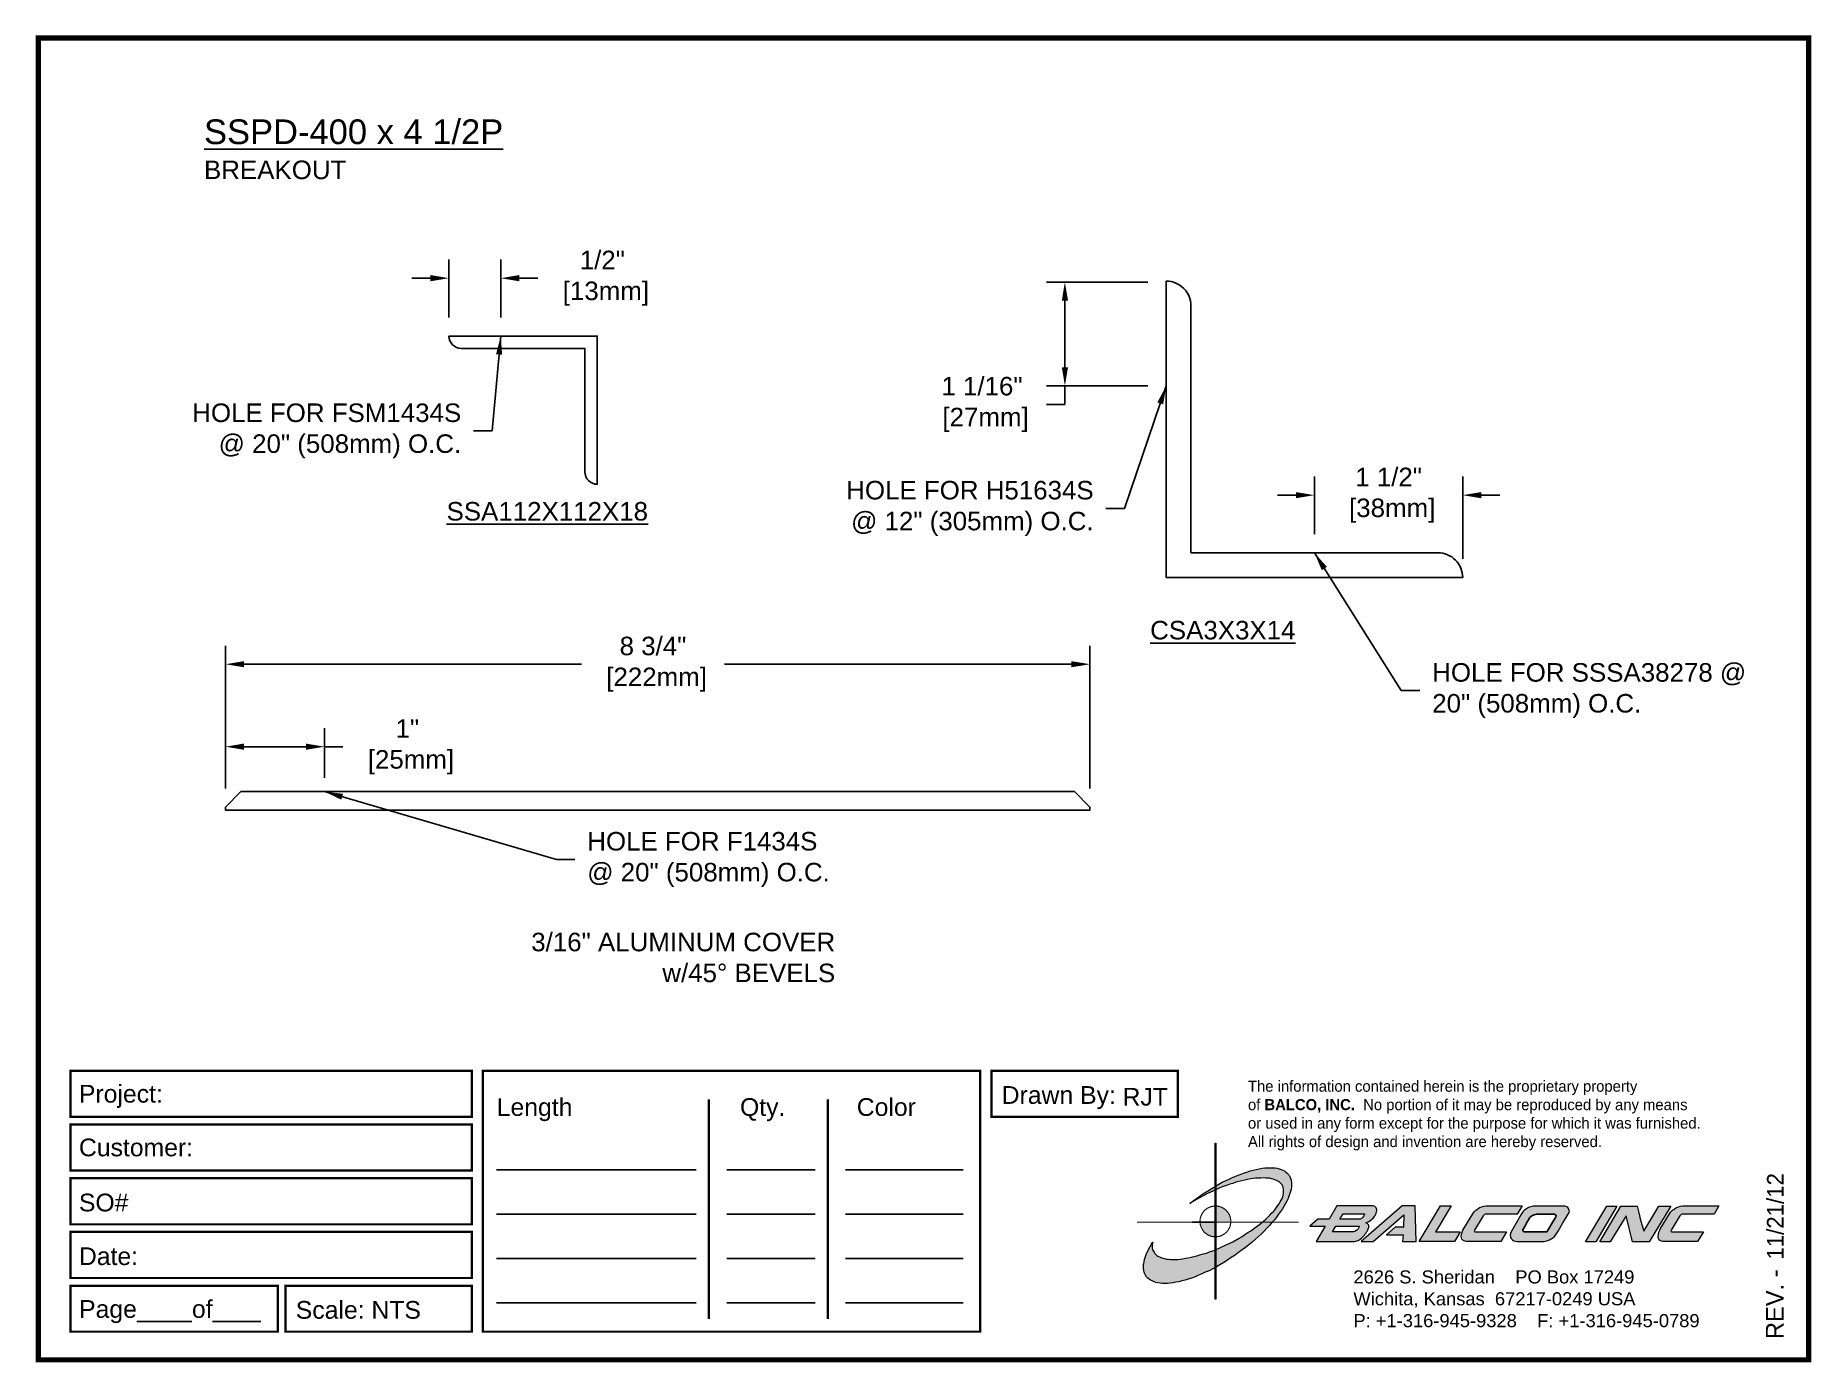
# Paper-space layout 'Breakout' of a CAD drawing. Header units: inches. Extents: x 0 to 10, y 0 to 7.5.
# The model-space entities are those that its viewports show. They can reach past a viewport. Long polylines and large blocks are cut down to what shows.
import ezdxf

# ---------------------------------------------------------------- set-up
doc = ezdxf.new("R2010")
doc.units = ezdxf.units.IN
doc.header["$MEASUREMENT"] = 0
for name, color, linetype in [('Border', 7, 'Continuous'), ('Dimensions', 3, 'Continuous'), ('Metals', 7, 'Continuous'), ('Text', 2, 'Continuous')]:
    doc.layers.add(name, color=color, linetype=linetype)
doc.styles.add('ARIAL', font='arial.ttf')
doc.styles.add('Copyright', font='ERASDEMI.TTF')
doc.dimstyles.new('Arial', dxfattribs={"dimtxt": 0.1875, "dimasz": 0.1875, "dimexe": 0.1875, "dimexo": 0.1875, "dimgap": 0.1875, "dimtad": 0, "dimtih": 1, "dimtoh": 1, "dimdec": 4, "dimzin": 0, "dimdsep": 46, "dimlunit": 4, "dimtxsty": 'ARIAL', "dimcen": 0.1875, "dimadec": 0, "dimazin": 0, "dimtfac": 1, "dimtdec": 4, "dimtofl": 0, "dimtmove": 0, "dimatfit": 3, "dimfxl": 0, "dimfrac": 2, "dimtolj": 1, "dimtzin": 0, "dimarcsym": 0})

# ---------------------------------------------------------------- blocks, each defined once
blk = doc.blocks.new('ACADlogo')
h = blk.add_hatch(color=256)
h.paths.add_polyline_path([(-3.346, 1.223), (-3.351, 1.223), (-3.351, 0.979), (-3.346, 0.982)])
h.paths.add_polyline_path([(-3.346, 0.961), (-3.351, 0.959), (-3.351, 0.868), (-3.346, 0.868)])
h.paths.add_polyline_path([(-3.346, 0.777), (-3.351, 0.777), (-3.351, 0.699), (-3.351, 0.695), (-3.35, 0.695), (-3.346, 0.695)])
h.paths.add_polyline_path([(-3.346, 0.864), (-3.346, 0.868), (-3.35, 0.868), (-3.351, 0.868), (-3.351, 0.777), (-3.346, 0.777), (-3.346, 0.778), (-3.348, 0.778)])
h.paths.add_polyline_path([(-3.346, 0.524), (-3.351, 0.521), (-3.351, 0.342), (-3.346, 0.342)])
h.paths.add_polyline_path([(-3.346, 0.695), (-3.351, 0.695), (-3.351, 0.621), (-3.346, 0.623)])
h.paths.add_polyline_path([(-3.346, 0.623), (-3.351, 0.621), (-3.351, 0.521), (-3.346, 0.524)])
h.paths.add_polyline_path([(-3.346, 0.982), (-3.351, 0.979), (-3.351, 0.959), (-3.346, 0.961)])
h = blk.add_hatch(color=175)
h.paths.add_polyline_path([(-3.518, 0.573), (-3.534, 0.571), (-3.548, 0.569), (-3.562, 0.567), (-3.576, 0.567), (-3.589, 0.566), (-3.602, 0.567), (-3.614, 0.568), (-3.625, 0.569), (-3.636, 0.572), (-3.646, 0.574), (-3.656, 0.577), (-3.664, 0.581), (-3.673, 0.585), (-3.682, 0.592), (-3.688, 0.598), (-3.694, 0.603), (-3.699, 0.614), (-3.703, 0.622), (-3.705, 0.631), (-3.706, 0.64), (-3.705, 0.648), (-3.705, 0.653), (-3.703, 0.659), (-3.702, 0.665), (-3.71, 0.652), (-3.717, 0.639), (-3.725, 0.626), (-3.731, 0.613), (-3.737, 0.601), (-3.741, 0.589), (-3.746, 0.577), (-3.749, 0.566), (-3.751, 0.555), (-3.753, 0.544), (-3.754, 0.538), (-3.754, 0.533), (-3.755, 0.523), (-3.754, 0.513), (-3.753, 0.508), (-3.752, 0.503), (-3.75, 0.494), (-3.748, 0.486), (-3.743, 0.477), (-3.74, 0.473), (-3.738, 0.469), (-3.734, 0.465), (-3.73, 0.461), (-3.723, 0.455), (-3.715, 0.449), (-3.706, 0.445), (-3.695, 0.44), (-3.685, 0.437), (-3.674, 0.434), (-3.661, 0.432), (-3.648, 0.431), (-3.634, 0.431), (-3.62, 0.431), (-3.604, 0.433), (-3.588, 0.435), (-3.572, 0.438), (-3.556, 0.441), (-3.538, 0.445), (-3.52, 0.449), (-3.503, 0.456), (-3.483, 0.461), (-3.464, 0.469), (-3.445, 0.477), (-3.426, 0.485), (-3.406, 0.494), (-3.385, 0.503), (-3.364, 0.514), (-3.351, 0.521), (-3.351, 0.621), (-3.364, 0.616), (-3.382, 0.609), (-3.4, 0.603), (-3.418, 0.598), (-3.436, 0.592), (-3.453, 0.587), (-3.47, 0.583), (-3.486, 0.579), (-3.503, 0.576)])
h.paths.add_polyline_path([(-3.215, 0.687), (-3.251, 0.667), (-3.289, 0.649), (-3.327, 0.631), (-3.346, 0.623), (-3.346, 0.524), (-3.343, 0.525), (-3.323, 0.537), (-3.302, 0.549), (-3.28, 0.563), (-3.259, 0.577), (-3.238, 0.59), (-3.218, 0.605), (-3.198, 0.62), (-3.179, 0.635), (-3.16, 0.65), (-3.141, 0.665), (-3.123, 0.681), (-3.106, 0.696), (-3.089, 0.712), (-3.074, 0.727), (-3.058, 0.743), (-3.043, 0.759), (-3.028, 0.777), (-3.085, 0.777), (-3.091, 0.772), (-3.105, 0.761), (-3.118, 0.75), (-3.134, 0.739), (-3.149, 0.729), (-3.165, 0.718), (-3.182, 0.707), (-3.198, 0.697)])
h.paths.add_polyline_path([(-2.921, 1.009), (-2.922, 1.015), (-2.924, 1.02), (-2.926, 1.029), (-2.931, 1.038), (-2.934, 1.043), (-2.936, 1.047), (-2.94, 1.05), (-2.943, 1.054), (-2.951, 1.06), (-2.959, 1.066), (-2.968, 1.071), (-2.978, 1.075), (-2.989, 1.079), (-3, 1.081), (-3.013, 1.083), (-3.026, 1.084), (-3.04, 1.084), (-3.054, 1.084), (-3.07, 1.083), (-3.085, 1.081), (-3.102, 1.079), (-3.118, 1.075), (-3.136, 1.07), (-3.153, 1.066), (-3.171, 1.06), (-3.191, 1.054), (-3.21, 1.047), (-3.229, 1.039), (-3.248, 1.031), (-3.268, 1.022), (-3.289, 1.012), (-3.31, 1.002), (-3.33, 0.991), (-3.346, 0.982), (-3.346, 0.961), (-3.323, 0.971), (-3.305, 0.978), (-3.287, 0.984), (-3.268, 0.991), (-3.251, 0.996), (-3.234, 1.002), (-3.216, 1.007), (-3.199, 1.011), (-3.182, 1.015), (-3.167, 1.018), (-3.15, 1.021), (-3.136, 1.023), (-3.121, 1.025), (-3.107, 1.026), (-3.093, 1.026), (-3.079, 1.027), (-3.067, 1.026), (-3.054, 1.026), (-3.043, 1.025), (-3.032, 1.022), (-3.022, 1.02), (-3.013, 1.016), (-3, 1.011), (-2.989, 1.005), (-2.983, 0.999), (-2.978, 0.994), (-2.973, 0.987), (-2.969, 0.981), (-2.967, 0.973), (-2.965, 0.965), (-2.964, 0.957), (-2.964, 0.949), (-2.964, 0.944), (-2.965, 0.94), (-2.967, 0.93), (-2.969, 0.921), (-2.973, 0.911), (-2.978, 0.901), (-2.983, 0.891), (-2.989, 0.881), (-2.996, 0.871), (-3.004, 0.86), (-3.012, 0.849), (-3.021, 0.838), (-3.032, 0.827), (-3.042, 0.816), (-3.053, 0.805), (-3.065, 0.794), (-3.077, 0.783), (-3.085, 0.777), (-3.028, 0.777), (-3.016, 0.791), (-3.004, 0.806), (-2.992, 0.822), (-2.981, 0.837), (-2.971, 0.852), (-2.962, 0.866), (-2.954, 0.882), (-2.946, 0.896), (-2.939, 0.91), (-2.934, 0.924), (-2.929, 0.938), (-2.926, 0.944), (-2.925, 0.951), (-2.922, 0.963), (-2.92, 0.975), (-2.92, 0.982), (-2.919, 0.987), (-2.92, 0.999), (-2.92, 1.005)])
h.paths.add_polyline_path([(-3.372, 0.966), (-3.393, 0.953), (-3.415, 0.94), (-3.435, 0.925), (-3.455, 0.911), (-3.475, 0.897), (-3.494, 0.882), (-3.468, 0.898), (-3.439, 0.915), (-3.41, 0.93), (-3.396, 0.938), (-3.38, 0.945), (-3.351, 0.959), (-3.351, 0.979)])
h = blk.add_hatch(color=256)
h.paths.add_polyline_path([(-3.268, 0.814), (-3.27, 0.819), (-3.273, 0.824), (-3.276, 0.828), (-3.279, 0.833), (-3.282, 0.837), (-3.286, 0.841), (-3.29, 0.845), (-3.294, 0.849), (-3.298, 0.852), (-3.303, 0.855), (-3.308, 0.858), (-3.313, 0.86), (-3.318, 0.863), (-3.323, 0.864), (-3.328, 0.866), (-3.334, 0.867), (-3.339, 0.868), (-3.345, 0.868), (-3.346, 0.868), (-3.346, 0.777), (-3.335, 0.777), (-3.262, 0.777), (-3.262, 0.781), (-3.262, 0.787), (-3.263, 0.792), (-3.264, 0.798), (-3.265, 0.803), (-3.266, 0.808)])
h.paths.add_polyline_path([(-3.351, 0.777), (-3.436, 0.777), (-3.435, 0.773), (-3.435, 0.768), (-3.434, 0.762), (-3.432, 0.757), (-3.431, 0.752), (-3.428, 0.747), (-3.426, 0.742), (-3.423, 0.737), (-3.42, 0.732), (-3.417, 0.728), (-3.414, 0.723), (-3.41, 0.719), (-3.406, 0.716), (-3.401, 0.712), (-3.397, 0.709), (-3.392, 0.706), (-3.387, 0.704), (-3.382, 0.701), (-3.377, 0.699), (-3.372, 0.698), (-3.367, 0.696), (-3.361, 0.695), (-3.356, 0.695), (-3.351, 0.695)])
h.paths.add_polyline_path([(-3.346, 0.868), (-3.35, 0.868), (-3.351, 0.868), (-3.351, 0.777), (-3.346, 0.777)])
h = blk.add_hatch(color=256)
h.paths.add_polyline_path([(-2.438, 0.844, 0.412988), (-2.461, 0.869), (-2.663, 0.869), (-2.707, 0.794), (-2.771, 0.794), (-2.815, 0.755), (-2.73, 0.755), (-2.781, 0.668), (-2.563, 0.668, 0.107996), (-2.538, 0.677, 0.108939), (-2.494, 0.724, 0.080345), (-2.483, 0.745, 0.419497), (-2.499, 0.773, 0.149928), (-2.447, 0.815, 0.134283)])
h.paths.add_polyline_path([(-2.507, 0.821, -0.209012), (-2.532, 0.794), (-2.538, 0.794), (-2.646, 0.794), (-2.627, 0.825), (-2.51, 0.825, -0.56619)], flags=16)
h.paths.add_polyline_path([(-2.538, 0.75, -0.241309), (-2.569, 0.722), (-2.688, 0.722), (-2.669, 0.755), (-2.541, 0.755, -0.56619)], flags=16)
for points in [[(-2.285, 0.819), (-2.287, 0.748), (-2.335, 0.748), (-2.383, 0.705), (-2.29, 0.705), (-2.292, 0.668), (-2.215, 0.668), (-2.221, 0.869), (-2.295, 0.869), (-2.527, 0.668), (-2.458, 0.668)], [(-2.018, 0.869), (-2.079, 0.869), (-2.198, 0.668), (-2, 0.668), (-1.968, 0.722), (-2.107, 0.722), (-2.085, 0.759), (-2.064, 0.794)], [(-1.617, 0.869), (-1.807, 0.869, 0.270182), (-1.896, 0.825), (-1.946, 0.742, 0.109019), (-1.961, 0.695, 0.340665), (-1.945, 0.672, 0.129907), (-1.923, 0.668), (-1.738, 0.668), (-1.706, 0.722), (-1.878, 0.722), (-1.882, 0.722, -0.601242), (-1.887, 0.731), (-1.838, 0.813, -0.253048), (-1.821, 0.823), (-1.645, 0.823)], [(-1.083, 0.867), (-1.14, 0.867), (-1.261, 0.667), (-1.26, 0.667), (-1.202, 0.667)], [(-0.96, 0.83), (-0.969, 0.867), (-1.061, 0.867), (-1.179, 0.667), (-1.12, 0.667), (-1.031, 0.812), (-0.995, 0.667), (-0.9, 0.667), (-0.778, 0.867), (-0.846, 0.867), (-0.931, 0.727), (-0.951, 0.795)], [(-0.507, 0.869), (-0.697, 0.869, 0.270182), (-0.786, 0.825), (-0.836, 0.742, 0.109019), (-0.85, 0.695, 0.340665), (-0.835, 0.672, 0.129907), (-0.812, 0.668), (-0.628, 0.668), (-0.595, 0.722), (-0.768, 0.722), (-0.772, 0.722, -0.601242), (-0.777, 0.731), (-0.728, 0.813, -0.253048), (-0.71, 0.823), (-0.534, 0.823)], [(-3.346, 0.623), (-3.351, 0.621), (-3.351, 0.521), (-3.346, 0.524)]]:
    blk.add_hatch(color=256).paths.add_polyline_path(points)
h = blk.add_hatch(color=256)
h.paths.add_polyline_path([(-1.377, 0.868), (-1.383, 0.868), (-1.383, 0.868), (-1.44, 0.868), (-1.492, 0.868), (-1.541, 0.868, 0.297712), (-1.628, 0.811), (-1.68, 0.723, 0.585116), (-1.646, 0.668), (-1.506, 0.668, 0.210586), (-1.429, 0.703), (-1.415, 0.726), (-1.389, 0.769), (-1.352, 0.831, 0.4352)])
h.paths.add_polyline_path([(-1.437, 0.823, -0.603783), (-1.428, 0.805), (-1.431, 0.801), (-1.434, 0.796), (-1.438, 0.789), (-1.474, 0.728, -0.229001), (-1.489, 0.722), (-1.494, 0.722), (-1.501, 0.722), (-1.597, 0.722), (-1.604, 0.722, -0.492401), (-1.613, 0.734), (-1.601, 0.757), (-1.591, 0.775), (-1.582, 0.791, -0.238368), (-1.535, 0.823)], flags=16)
for q in [(-3.48, 0.777), (-3.351, 0.642)]:
    blk.add_line((-3.351, 0.777), q)
at = {"color": 7, "lineweight": 0}
for points in [[(-3.351, 1.223), (-3.346, 1.223), (-3.346, 0.342), (-3.351, 0.342), (-3.351, 1.223)], [(-2.292, 0.668), (-2.215, 0.668), (-2.221, 0.869), (-2.295, 0.869), (-2.527, 0.668), (-2.458, 0.668), (-2.285, 0.819), (-2.287, 0.748), (-2.286, 0.748), (-2.335, 0.748), (-2.383, 0.705), (-2.29, 0.705), (-2.292, 0.668), (-2.292, 0.668)], [(-2.198, 0.668), (-2.079, 0.869), (-2.018, 0.869), (-2.064, 0.794), (-2.085, 0.759), (-2.107, 0.722), (-1.968, 0.722), (-2, 0.668), (-2.198, 0.668), (-2.198, 0.668)], [(-1.383, 0.868), (-1.383, 0.868)], [(-1.261, 0.667), (-1.14, 0.867), (-1.083, 0.867), (-1.202, 0.667), (-1.26, 0.667), (-1.261, 0.667), (-1.261, 0.667)], [(-0.9, 0.667), (-0.995, 0.667), (-1.031, 0.812), (-1.12, 0.667), (-1.179, 0.667), (-1.061, 0.867), (-0.969, 0.867), (-0.96, 0.83), (-0.951, 0.795), (-0.931, 0.727), (-0.846, 0.867), (-0.778, 0.867), (-0.9, 0.667), (-0.9, 0.667)]]:
    blk.add_lwpolyline(points, dxfattribs=at)
at = {"color": 175, "lineweight": 0}
blk.add_lwpolyline([(-2.926, 1.029), (-2.924, 1.02), (-2.922, 1.015), (-2.921, 1.009), (-2.92, 1.005), (-2.92, 0.999), (-2.919, 0.987), (-2.92, 0.982), (-2.92, 0.975), (-2.922, 0.963), (-2.925, 0.951), (-2.926, 0.944), (-2.929, 0.938), (-2.934, 0.924), (-2.939, 0.91), (-2.946, 0.896), (-2.954, 0.882), (-2.962, 0.866), (-2.971, 0.852), (-2.981, 0.837), (-2.992, 0.822), (-3.004, 0.806), (-3.016, 0.791), (-3.03, 0.775), (-3.043, 0.759), (-3.058, 0.743), (-3.074, 0.727), (-3.089, 0.712), (-3.106, 0.696), (-3.123, 0.681), (-3.141, 0.665), (-3.16, 0.65), (-3.179, 0.635), (-3.198, 0.62), (-3.218, 0.605), (-3.238, 0.59), (-3.259, 0.577), (-3.28, 0.563), (-3.302, 0.549), (-3.323, 0.537), (-3.343, 0.525), (-3.364, 0.514), (-3.385, 0.503), (-3.406, 0.494), (-3.426, 0.485), (-3.445, 0.477), (-3.464, 0.469), (-3.483, 0.461), (-3.503, 0.456), (-3.52, 0.449), (-3.538, 0.445), (-3.556, 0.441), (-3.572, 0.438), (-3.588, 0.435), (-3.604, 0.433), (-3.62, 0.431), (-3.634, 0.431), (-3.648, 0.431), (-3.661, 0.432), (-3.674, 0.434), (-3.685, 0.437), (-3.695, 0.44), (-3.706, 0.445), (-3.715, 0.449), (-3.723, 0.455), (-3.73, 0.461), (-3.734, 0.465), (-3.738, 0.469), (-3.74, 0.473), (-3.743, 0.477), (-3.748, 0.486), (-3.75, 0.494), (-3.752, 0.503), (-3.753, 0.508), (-3.754, 0.513), (-3.755, 0.523), (-3.754, 0.533), (-3.754, 0.538), (-3.753, 0.544), (-3.751, 0.555), (-3.749, 0.566), (-3.746, 0.577), (-3.741, 0.589), (-3.737, 0.601), (-3.731, 0.613), (-3.725, 0.626), (-3.717, 0.639), (-3.71, 0.652), (-3.702, 0.665), (-3.703, 0.659), (-3.705, 0.653), (-3.705, 0.648), (-3.706, 0.642), (-3.706, 0.637), (-3.705, 0.631), (-3.704, 0.626), (-3.703, 0.621), (-3.699, 0.614), (-3.695, 0.607), (-3.691, 0.6), (-3.688, 0.598), (-3.685, 0.595), (-3.679, 0.589), (-3.673, 0.585), (-3.664, 0.581), (-3.656, 0.577), (-3.646, 0.574), (-3.636, 0.572), (-3.625, 0.569), (-3.614, 0.568), (-3.602, 0.567), (-3.589, 0.566), (-3.576, 0.567), (-3.562, 0.567), (-3.548, 0.569), (-3.534, 0.571), (-3.518, 0.573), (-3.503, 0.576), (-3.486, 0.579), (-3.47, 0.583), (-3.453, 0.587), (-3.436, 0.592), (-3.418, 0.598), (-3.4, 0.603), (-3.382, 0.609), (-3.364, 0.616), (-3.345, 0.623), (-3.327, 0.631), (-3.289, 0.649), (-3.251, 0.667), (-3.215, 0.687), (-3.198, 0.697), (-3.182, 0.707), (-3.165, 0.718), (-3.149, 0.729), (-3.134, 0.739), (-3.118, 0.75), (-3.105, 0.761), (-3.091, 0.772), (-3.077, 0.783), (-3.065, 0.794), (-3.053, 0.805), (-3.042, 0.816), (-3.032, 0.827), (-3.021, 0.838), (-3.012, 0.849), (-3.004, 0.86), (-2.996, 0.871), (-2.989, 0.881), (-2.983, 0.891), (-2.978, 0.901), (-2.973, 0.911), (-2.969, 0.921), (-2.967, 0.93), (-2.965, 0.94), (-2.964, 0.944), (-2.964, 0.949), (-2.964, 0.957), (-2.965, 0.965), (-2.967, 0.973), (-2.969, 0.981), (-2.973, 0.987), (-2.978, 0.994), (-2.98, 0.996), (-2.983, 0.999), (-2.989, 1.005), (-2.997, 1.009), (-3.004, 1.013), (-3.013, 1.016), (-3.022, 1.02), (-3.032, 1.022), (-3.043, 1.025), (-3.054, 1.026), (-3.067, 1.026), (-3.079, 1.027), (-3.093, 1.026), (-3.107, 1.026), (-3.121, 1.025), (-3.136, 1.023), (-3.15, 1.021), (-3.167, 1.018), (-3.182, 1.015), (-3.199, 1.011), (-3.216, 1.007), (-3.234, 1.002), (-3.251, 0.996), (-3.268, 0.991), (-3.287, 0.984), (-3.305, 0.978), (-3.323, 0.971), (-3.342, 0.962), (-3.38, 0.945), (-3.396, 0.938), (-3.41, 0.93), (-3.439, 0.915), (-3.468, 0.898), (-3.494, 0.882), (-3.475, 0.897), (-3.455, 0.911), (-3.435, 0.925), (-3.415, 0.94), (-3.393, 0.953), (-3.372, 0.966), (-3.351, 0.979), (-3.33, 0.991), (-3.31, 1.002), (-3.289, 1.012), (-3.268, 1.022), (-3.248, 1.031), (-3.229, 1.039), (-3.21, 1.047), (-3.191, 1.054), (-3.171, 1.06), (-3.153, 1.066), (-3.136, 1.07), (-3.118, 1.075), (-3.102, 1.079), (-3.085, 1.081), (-3.07, 1.083), (-3.054, 1.084), (-3.04, 1.084), (-3.026, 1.084), (-3.013, 1.083), (-3, 1.081), (-2.989, 1.079), (-2.978, 1.075), (-2.968, 1.071), (-2.959, 1.066), (-2.951, 1.06), (-2.943, 1.054), (-2.94, 1.05), (-2.936, 1.047), (-2.934, 1.043), (-2.931, 1.038), (-2.926, 1.029), (-2.926, 1.029)], dxfattribs=at)
at = {"color": 7, "lineweight": 0, "const_width": 0.0064}
blk.add_lwpolyline([(-3.262, 0.781), (-3.262, 0.787), (-3.263, 0.792), (-3.264, 0.798), (-3.265, 0.803), (-3.266, 0.808), (-3.268, 0.814), (-3.27, 0.819), (-3.273, 0.824), (-3.276, 0.828), (-3.279, 0.833), (-3.282, 0.837), (-3.286, 0.841), (-3.29, 0.845), (-3.294, 0.849), (-3.298, 0.852), (-3.303, 0.855), (-3.308, 0.858), (-3.313, 0.86), (-3.318, 0.863), (-3.323, 0.864), (-3.328, 0.866), (-3.334, 0.867), (-3.339, 0.868), (-3.345, 0.868), (-3.35, 0.868), (-3.356, 0.868), (-3.361, 0.867), (-3.367, 0.866), (-3.372, 0.865), (-3.377, 0.863), (-3.382, 0.862), (-3.387, 0.859), (-3.392, 0.857), (-3.397, 0.854), (-3.401, 0.851), (-3.406, 0.847), (-3.41, 0.843), (-3.414, 0.839), (-3.417, 0.835), (-3.42, 0.831), (-3.423, 0.826), (-3.426, 0.821), (-3.428, 0.816), (-3.431, 0.811), (-3.432, 0.806), (-3.434, 0.801), (-3.435, 0.795), (-3.435, 0.79), (-3.436, 0.784), (-3.436, 0.779), (-3.435, 0.773), (-3.435, 0.768), (-3.434, 0.762), (-3.432, 0.757), (-3.431, 0.752), (-3.428, 0.747), (-3.426, 0.742), (-3.423, 0.737), (-3.42, 0.732), (-3.417, 0.728), (-3.414, 0.723), (-3.41, 0.719), (-3.406, 0.716), (-3.401, 0.712), (-3.397, 0.709), (-3.392, 0.706), (-3.387, 0.704), (-3.382, 0.701), (-3.377, 0.699), (-3.372, 0.698), (-3.367, 0.696), (-3.361, 0.695), (-3.356, 0.695), (-3.35, 0.695), (-3.345, 0.695), (-3.339, 0.695), (-3.334, 0.696), (-3.328, 0.697), (-3.323, 0.698), (-3.318, 0.7), (-3.313, 0.702), (-3.308, 0.705), (-3.303, 0.708), (-3.298, 0.711), (-3.294, 0.714), (-3.29, 0.718), (-3.286, 0.721), (-3.282, 0.726), (-3.279, 0.73), (-3.276, 0.734), (-3.273, 0.739), (-3.27, 0.744), (-3.268, 0.749), (-3.266, 0.754), (-3.265, 0.76), (-3.264, 0.765), (-3.263, 0.77), (-3.262, 0.776), (-3.262, 0.781)], dxfattribs=at)
at = {"color": 7, "lineweight": 0}
for points in [[(-2.447, 0.815, 0.130368), (-2.438, 0.843, 0.448367), (-2.463, 0.869), (-2.663, 0.869), (-2.707, 0.794), (-2.771, 0.794), (-2.815, 0.755), (-2.73, 0.755), (-2.781, 0.668), (-2.563, 0.668, 0.107996), (-2.538, 0.677, 0.108939), (-2.494, 0.724, 0.077395), (-2.484, 0.744, 0.430878), (-2.499, 0.773, 0.149928)], [(-2.507, 0.821, -0.209012), (-2.532, 0.794), (-2.538, 0.794), (-2.646, 0.794), (-2.627, 0.825), (-2.512, 0.825), (-2.509, 0.825, -0.531288)], [(-1.838, 0.813), (-1.887, 0.731, 0.587385), (-1.882, 0.722), (-1.878, 0.722), (-1.706, 0.722), (-1.738, 0.668), (-1.923, 0.668, -0.129907), (-1.945, 0.672, -0.349839), (-1.961, 0.696, -0.107341), (-1.946, 0.742), (-1.896, 0.825, -0.270182), (-1.807, 0.869), (-1.617, 0.869), (-1.645, 0.823), (-1.821, 0.823, 0.252436)], [(-1.68, 0.723, 0.585116), (-1.646, 0.668), (-1.506, 0.668, 0.210586), (-1.429, 0.703), (-1.415, 0.726), (-1.389, 0.769), (-1.352, 0.831, 0.4352), (-1.377, 0.868), (-1.383, 0.868), (-1.383, 0.868), (-1.44, 0.868), (-1.492, 0.868), (-1.541, 0.868, 0.297712), (-1.628, 0.811)], [(-0.728, 0.813), (-0.777, 0.731, 0.587385), (-0.772, 0.722), (-0.768, 0.722), (-0.595, 0.722), (-0.628, 0.668), (-0.812, 0.668, -0.129907), (-0.835, 0.672, -0.349839), (-0.85, 0.696, -0.107341), (-0.836, 0.742), (-0.786, 0.825, -0.270182), (-0.697, 0.869), (-0.507, 0.869), (-0.534, 0.823), (-0.71, 0.823, 0.252436)], [(-2.569, 0.722), (-2.688, 0.722), (-2.669, 0.755), (-2.543, 0.755), (-2.54, 0.755, -0.531288), (-2.538, 0.75, -0.241309)]]:
    blk.add_lwpolyline(points, format="xyb", close=True, dxfattribs=at)
blk.add_lwpolyline([(-1.437, 0.823), (-1.535, 0.823, 0.238368), (-1.582, 0.791), (-1.591, 0.775), (-1.601, 0.757), (-1.613, 0.734, 0.490298), (-1.604, 0.722), (-1.597, 0.722), (-1.501, 0.722), (-1.494, 0.722), (-1.489, 0.722, 0.229001), (-1.474, 0.728), (-1.438, 0.789), (-1.434, 0.796), (-1.431, 0.801), (-1.428, 0.805, 0.603783)], format="xyb", close=True)
blk.add_lwpolyline([(-2.879, 0.777, 0.00455, 0.00455, 0), (-3.791, 0.777, 0.00183, 0.00183, 0), (-3.791, 0.777, 0.00183, 0.00183, 0)], format="xyseb", dxfattribs=at)
blk = doc.blocks.new('Quantity Data')
at = {"layer": 'Border', "color": 253}
for p, q in [((2.755, 1.254), (3.881, 1.254)), ((4.054, 1.254), (4.553, 1.254)), ((4.725, 1.254), (5.389, 1.254)), ((2.755, 1.004), (3.881, 1.004)), ((4.054, 1.004), (4.553, 1.004)), ((4.725, 1.004), (5.389, 1.004)), ((2.755, 0.754), (3.881, 0.754)), ((4.054, 0.754), (4.553, 0.754)), ((4.725, 0.754), (5.389, 0.754)), ((2.755, 0.504), (3.881, 0.504)), ((4.054, 0.504), (4.553, 0.504)), ((4.725, 0.504), (5.389, 0.504))]:
    blk.add_line(p, q, dxfattribs=at)
at = {"layer": 'Border', "const_width": 0.0125}
blk.add_lwpolyline([(5.485, 0.341), (2.678, 0.341), (2.678, 1.813), (5.485, 1.813)], close=True, dxfattribs=at)
for points in [[(3.953, 1.653), (3.953, 0.412)], [(4.625, 1.653), (4.625, 0.412)]]:
    blk.add_lwpolyline(points, dxfattribs=at)
at = {"layer": 'Border', "style": 'ARIAL'}
for s, p in [('Length', (2.756, 1.559)), ('Qty.', (4.129, 1.559)), ('Color', (4.788, 1.559))]:
    blk.add_text(s, height=0.1, dxfattribs=at).set_placement(p)
blk = doc.blocks.new('Drawn By')
at = {"layer": 'Border', "const_width": 0.0125}
blk.add_lwpolyline([(5.38, 1.813), (6.432, 1.813), (6.432, 1.554), (5.38, 1.554)], close=True, dxfattribs=at)
at = {"layer": 'Border', "style": 'ARIAL'}
blk.add_text('Drawn By: ', height=0.1, dxfattribs=at).set_placement((5.438, 1.627))
blk.add_attdef('XXX', (6.12, 1.617), '', height=0.1, dxfattribs=at)
blk = doc.blocks.new('Project Info')
at = {"layer": 'Border', "const_width": 0.0125}
for points in [[(0.182, 1.813), (2.448, 1.813), (2.448, 1.554), (0.182, 1.554)], [(0.182, 1.51), (2.448, 1.51), (2.448, 1.251), (0.182, 1.251)], [(0.182, 1.207), (2.448, 1.207), (2.448, 0.947), (0.182, 0.947)], [(0.182, 0.904), (2.448, 0.904), (2.448, 0.644), (0.182, 0.644)], [(0.182, 0.6), (1.352, 0.6), (1.352, 0.341), (0.182, 0.341)], [(1.396, 0.6), (2.448, 0.6), (2.448, 0.341), (1.396, 0.341)]]:
    blk.add_lwpolyline(points, close=True, dxfattribs=at)
at = {"layer": 'Border', "style": 'ARIAL'}
for s, p in [('Project:', (0.23, 1.634)), ('Customer:', (0.23, 1.331)), ('SO#', (0.23, 1.02)), ('Date:', (0.23, 0.717)), ('Page%%u        %%uof%%u       ', (0.231, 0.419)), ('Scale: NTS', (1.454, 0.414))]:
    blk.add_text(s, height=0.1, dxfattribs=at).set_placement(p)
blk = doc.blocks.new('REV')
at = {"style": 'Copyright'}
blk.add_text('REV. -', height=0.1, rotation=90, dxfattribs=at).set_placement((-0.142, 0.117))
at = {"style": 'Copyright', "flags": 4}
blk.add_attdef('REVISIONDATE', (-0.142, 0.566), '', height=0.0938, rotation=90, dxfattribs=at)
blk = doc.blocks.new('SSA112X112X18')
blk.add_lwpolyline([(0, 0), (-1.5, 0), (-1.5, -1.5, 0.414214), (-1.375, -1.375), (-1.375, -0.125), (-0.125, -0.125, 0.414214)], format="xyb", close=True)
blk = doc.blocks.new('*D21')
at = {"layer": 'Defpoints', "color": 0}
for p in [(37.914, 8.619), (37.914, 8.035), (39.414, 7.785)]:
    blk.add_point(p, dxfattribs=at)
at = {"layer": 'Dimensions', "color": 0, "lineweight": -2}
for p, q in [((37.914, 8.223), (37.914, 8.807)), ((39.414, 7.973), (39.414, 8.807)), ((37.726, 8.619), (37.539, 8.619)), ((39.601, 8.619), (39.789, 8.619))]:
    blk.add_line(p, q, dxfattribs=at)
at = {"layer": 'Dimensions', "color": 0}
for points in [[(37.726, 8.65), (37.726, 8.588), (37.914, 8.619)], [(39.601, 8.65), (39.601, 8.588), (39.414, 8.619)]]:
    blk.add_solid(points, dxfattribs=at)
at = {"layer": 'Dimensions', "color": 0, "insert": (38.664, 8.619), "char_height": 0.1875, "attachment_point": 5, "style": 'ARIAL'}
blk.add_mtext('\\A1;1 1/2"\\P [38mm]', dxfattribs=at)
blk = doc.blocks.new('*D22')
at = {"layer": 'Defpoints', "color": 0}
for p in [(35.388, 10.775), (36.414, 10.775), (36.414, 9.726)]:
    blk.add_point(p, dxfattribs=at)
at = {"layer": 'Dimensions', "color": 0, "lineweight": -2}
for p, q in [((36.226, 10.775), (35.201, 10.775)), ((35.388, 10.588), (35.388, 9.913)), ((36.226, 9.726), (35.201, 9.726)), ((35.388, 9.726), (35.388, 9.538)), ((35.388, 9.538), (35.201, 9.538))]:
    blk.add_line(p, q, dxfattribs=at)
at = {"layer": 'Dimensions', "color": 0}
for points in [[(35.357, 10.588), (35.42, 10.588), (35.388, 10.775)], [(35.357, 9.913), (35.42, 9.913), (35.388, 9.726)]]:
    blk.add_solid(points, dxfattribs=at)
at = {"layer": 'Dimensions', "color": 0, "insert": (34.549, 9.538), "char_height": 0.1875, "attachment_point": 5, "style": 'ARIAL'}
blk.add_mtext('\\A1;1 1/16"\\P [27mm]', dxfattribs=at)
blk = doc.blocks.new('*D23')
at = {"layer": 'Defpoints', "color": 0}
for p in [(29.68, 10.815), (29.155, 10.23), (29.68, 10.23)]:
    blk.add_point(p, dxfattribs=at)
at = {"layer": 'Dimensions', "color": 0, "lineweight": -2}
for p, q in [((29.155, 10.417), (29.155, 11.003)), ((29.68, 10.417), (29.68, 11.003)), ((28.968, 10.815), (28.78, 10.815)), ((29.867, 10.815), (30.055, 10.815))]:
    blk.add_line(p, q, dxfattribs=at)
at = {"layer": 'Dimensions', "color": 0}
for points in [[(28.968, 10.847), (28.968, 10.784), (29.155, 10.815)], [(29.867, 10.847), (29.867, 10.784), (29.68, 10.815)]]:
    blk.add_solid(points, dxfattribs=at)
at = {"layer": 'Dimensions', "color": 0, "insert": (30.707, 10.815), "char_height": 0.1875, "attachment_point": 5, "style": 'ARIAL'}
blk.add_mtext('\\A1;1/2"\\P [13mm]', dxfattribs=at)
blk = doc.blocks.new('CSA3X3X14')
at = {"layer": 'Metals'}
blk.add_lwpolyline([(0.25, 2.75, 0.414214), (0, 3), (0, 0), (3, 0, 0.414214), (2.75, 0.25), (0.25, 0.25)], format="xyb", close=True, dxfattribs=at)
blk = doc.blocks.new('*D29')
at = {"layer": 'Defpoints', "color": 0}
for p in [(35.642, 6.908), (26.894, 5.463), (35.642, 5.463)]:
    blk.add_point(p, dxfattribs=at)
at = {"layer": 'Dimensions', "color": 0, "lineweight": -2}
for p, q in [((26.894, 5.65), (26.894, 7.095)), ((35.642, 5.65), (35.642, 7.095)), ((27.082, 6.908), (30.495, 6.908)), ((35.454, 6.908), (31.945, 6.908))]:
    blk.add_line(p, q, dxfattribs=at)
at = {"layer": 'Dimensions', "color": 0}
for points in [[(27.082, 6.939), (27.082, 6.877), (26.894, 6.908)], [(35.454, 6.939), (35.454, 6.877), (35.642, 6.908)]]:
    blk.add_solid(points, dxfattribs=at)
at = {"layer": 'Dimensions', "color": 0, "insert": (31.22, 6.908), "char_height": 0.1875, "attachment_point": 5, "style": 'ARIAL'}
blk.add_mtext('\\A1;8 3/4"\\P [222mm]', dxfattribs=at)
blk = doc.blocks.new('*D30')
at = {"layer": 'Defpoints', "color": 0}
for p in [(27.894, 6.073), (26.894, 5.463), (27.894, 5.569)]:
    blk.add_point(p, dxfattribs=at)
at = {"layer": 'Dimensions', "color": 0, "lineweight": -2}
for p, q in [((26.894, 5.65), (26.894, 6.261)), ((27.894, 5.757), (27.894, 6.261)), ((27.082, 6.073), (27.707, 6.073)), ((27.894, 6.073), (28.082, 6.073))]:
    blk.add_line(p, q, dxfattribs=at)
at = {"layer": 'Dimensions', "color": 0}
for points in [[(27.082, 6.105), (27.082, 6.042), (26.894, 6.073)], [(27.707, 6.105), (27.707, 6.042), (27.894, 6.073)]]:
    blk.add_solid(points, dxfattribs=at)
at = {"layer": 'Dimensions', "color": 0, "insert": (28.734, 6.073), "char_height": 0.1875, "attachment_point": 5, "style": 'ARIAL'}
blk.add_mtext('\\A1;1"\\P [25mm]', dxfattribs=at)

msp = doc.modelspace()

# ---------------------------------------------------------------- linework, layer by layer
msp.add_lwpolyline([(26.89427, 5.43157), (35.64177, 5.43157), (35.64177, 5.46282), (35.48552, 5.61907), (27.05052, 5.61907), (26.89427, 5.46282)], close=True)

# ---------------------------------------------------------------- block references
at = {"layer": 'Metals'}
msp.add_blockref('CSA3X3X14', (36.4136, 7.78545), dxfattribs=at)
at = {"layer": 'Metals', "xscale": -1}
msp.add_blockref('SSA112X112X18', (29.15533, 10.22958), dxfattribs=at)

# ---------------------------------------------------------------- texts
at = {"layer": 'Text', "style": 'ARIAL'}
for s, insert, char_height, width, attachment_point in [('{\\LSSPD-400 x 4 1/2P\\P\\H0.75x;\\lBREAKOUT}', (26.67632, 12.42235), 0.25, 4.7396332, 1), ('HOLE FOR FSM1434S \\P@ 20" (508mm) O.C.', (29.27906, 9.26868), 0.1875, 3.9506446, 6), ('HOLE FOR H51634S \\P@ 12" (305mm) O.C.', (35.67901, 8.48527), 0.1875, 4.2482114, 6), ('{\\LSSA112X112X18}', (31.16958, 8.45449), 0.1875, 2.2451472, 6), ('\\A1;{\\LCSA3X3X14}', (36.25097, 7.25133), 0.1875, 2.4899842, 4), ('HOLE FOR SSSA38278 @\\P20" (508mm) O.C.', (39.1052, 6.64066), 0.1875, 3.6647516, 4), ('HOLE FOR F1434S\\P@ 20" (508mm) O.C.', (30.55468, 4.93171), 0.1875, 3.9506446, 4), ('3/16" ALUMINUM COVER\\Pw/45%%D BEVELS', (33.06415, 3.93871), 0.1875, 3.8104847, 6)]:
    msp.add_mtext(s, dxfattribs=dict(at, insert=insert, char_height=char_height, width=width, attachment_point=attachment_point))

# ---------------------------------------------------------------- dimensions: what is measured, and where the dimension line sits
at = {"layer": 'Dimensions'}
for base, p1, p2, picture, middle in [((29.67956, 10.81544), (29.15533, 10.22958), (29.67956, 10.22958), '*D23', (30.70659, 10.81544)), ((37.9136, 8.61922), (39.4136, 7.78545), (37.9136, 8.03545), '*D21', (38.6636, 8.61922)), ((35.64177, 6.9078), (26.89427, 5.46282), (35.64177, 5.46282), '*D29', (31.21981, 6.9078)), ((27.89427, 6.07333), (26.89427, 5.46282), (27.89427, 5.56907), '*D30', (28.7338, 6.07333))]:
    dim = msp.add_linear_dim(base=base, p1=p1, p2=p2, dimstyle='Arial', override={"dimpost": '\\X'}, dxfattribs=at)
    dim.commit()
    dim.dimension.update_dxf_attribs({"geometry": picture, "text_midpoint": middle, "dimtype": 160})
dim = msp.add_linear_dim(base=(35.38829, 10.77545), p1=(36.4136, 9.72578), p2=(36.4136, 10.77545), angle=90, dimstyle='Arial', override={"dimpost": '\\X'}, dxfattribs=at)
dim.commit()
dim.dimension.update_dxf_attribs({"geometry": '*D22', "text_midpoint": (34.54877, 9.53828), "dimtype": 160})

# ---------------------------------------------------------------- leaders
at = {"layer": 'Text', "annotation_type": 0, "has_hookline": 1}
for points, hookline_direction, text_width in [([(29.67956, 10.22958), (29.59156, 9.26868), (29.40406, 9.26868)], 1, 2.68741), ([(36.4136, 9.72578), (35.99151, 8.48527), (35.80401, 8.48527)], 1, 2.46935), ([(37.9136, 8.03545), (38.7927, 6.64066), (38.9802, 6.64066)], 0, 3.14721), ([(27.89427, 5.61907), (30.24218, 4.93171), (30.42968, 4.93171)], 0, 2.41793)]:
    msp.add_leader(points, dimstyle='Arial', override={"dimgap": 0.125, "dimtad": 0}, dxfattribs=dict(at, hookline_direction=hookline_direction, text_width=text_width))

psp = doc.layouts.new('Breakout')

# ---------------------------------------------------------------- linework, layer by layer
at = {"layer": 'Border', "const_width": 0.03}
psp.add_lwpolyline([(0, 7.461), (9.993, 7.461), (9.993, 0), (0, 0)], close=True, dxfattribs=at)

# ---------------------------------------------------------------- block references
at = {"layer": 'Border'}
for name, p in [('Project Info', (0, -0.182)), ('Quantity Data', (-0.168, -0.182)), ('ACADlogo', (9.993, 0))]:
    psp.add_blockref(name, p, dxfattribs=at)
psp.add_blockref('Drawn By', (0, -0.182), dxfattribs=at).add_auto_attribs({'XXX': 'RJT'})
at = {"layer": 'Text'}
psp.add_blockref('REV', (9.993, 0), dxfattribs=at).add_auto_attribs({'REVISIONDATE': '11/21/12'})

# ---------------------------------------------------------------- texts
at = {"insert": (6.828, 1.576), "char_height": 0.0625, "width": 50.295, "attachment_point": 1, "style": 'Copyright'}
psp.add_mtext('The information contained herein is the proprietary property\\Pof {\\fEras Bold ITC|b0|i0|c0|p34;BALCO, INC.}  No portion of it may be reproduced by any means\\Por used in any form except for the purpose for which it was furnished.\\PAll rights of design and invention are hereby reserved.', dxfattribs=at)
at = {"layer": 'Border', "insert": (7.423, 0.505), "char_height": 0.074, "width": 2.3438, "attachment_point": 1, "style": 'ARIAL'}
psp.add_mtext('2626 S. Sheridan    PO Box 17249\\PWichita, Kansas  67217-0249 USA \\PP: +1-316-945-9328    F: +1-316-945-0789', dxfattribs=at)

# ---------------------------------------------------------------- viewports
at = {"layer": '0'}
psp.add_viewport(center=(4.997, 3.73), size=(9.993, 7.46063), view_center_point=(33.95793, 6.55538), view_height=13.3770782, dxfattribs=at)

doc.saveas('drawing.dxf')
